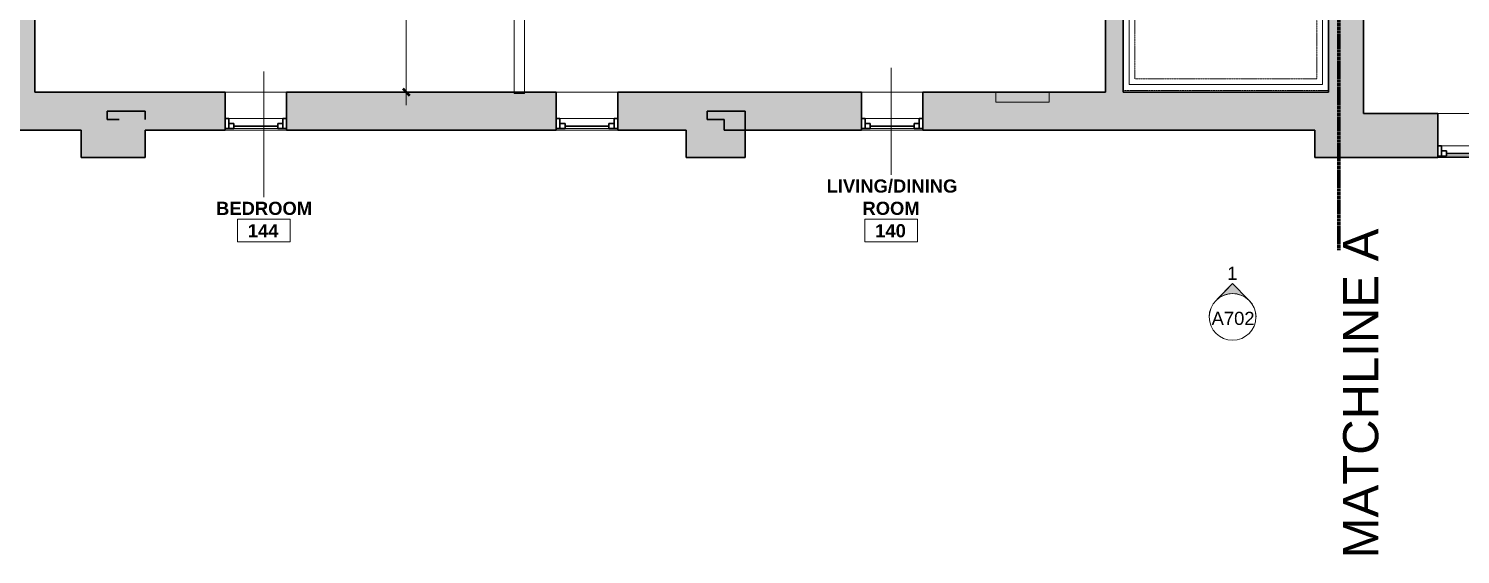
# Model space of a CAD drawing. Header units: inches. Extents: x -545 to 1083, y -2066 to -269.
# Drawn here: x -104.7 to 384.8, y -2065.5 to -1885.9 of the extents above; entities that cross this region are included whole.
import ezdxf

# ---------------------------------------------------------------- set-up
doc = ezdxf.new("R2010")
doc.units = ezdxf.units.IN
doc.header["$MEASUREMENT"] = 0
doc.linetypes.add('Dash', pattern=[0.25, 0.125, -0.125])
doc.linetypes.add('Overhead 1_16_', pattern=[0.101562, 0.0625, -0.039062])
for name, color, linetype, lineweight in [('A-ANNO-DIMS', 211, 'Continuous', 9), ('A-ANNO-DIMS-48', 211, 'Continuous', 9), ('A-ANNO-MATC', 214, 'Dash', 140), ('A-AREA-IDEN', 2, 'Continuous', 9), ('A-FLOR-HRAL', 11, 'Continuous', 9), ('A-GLAZ', 151, 'Continuous', 18), ('A-WALL', 113, 'Continuous', 18), ('A-WALL-PATT', 111, 'Continuous', 18), ('G-ANNO-SYMB', 111, 'Continuous', 9), ('G-ANNO-TEXT', 231, 'Continuous', 9), ('I-WALL', 2, 'Continuous', 18), ('S-STRS-MBND', 31, 'Continuous', 18)]:
    doc.layers.add(name, color=color, linetype=linetype, lineweight=lineweight)
doc.styles.add('Arial', font='arial.ttf', dxfattribs={"height": 4.5})
doc.styles.add('Swis721 Lt BT', font='swissl.ttf', dxfattribs={"height": 4.5})
doc.styles.add('Swis721 Lt BT_1', font='swissl.ttf', dxfattribs={"height": 12})
doc.styles.add('Swis721 Lt BT_B', font='', dxfattribs={"height": 4.5})
doc.styles.get('Swis721 Lt BT_B').set_extended_font_data('Swis721 Lt BT', bold=True)
doc.dimstyles.new('OTJ_-_3_32__Linear__1_2__Tolerance', dxfattribs={"dimscale": 12, "dimtxt": 4.748918, "dimasz": 0.1875, "dimexe": 0.375, "dimexo": 0.25, "dimgap": 0.25, "dimtad": 1, "dimdec": 1, "dimrnd": 0.5, "dimzin": 3, "dimdsep": 46, "dimlunit": 4, "dimtxsty": 'Swis721 Lt BT', "dimblk1": 'OBLIQUE', "dimblk2": 'OBLIQUE', "dimsah": 1, "dimcen": 0.09, "dimdle": 0.375, "dimazin": 0, "dimtfac": 1, "dimtdec": 4, "dimtix": 1, "dimtmove": 0, "dimatfit": 3, "dimfxl": 1, "dimtvp": 1, "dimfrac": 2, "dimtolj": 1, "dimtzin": 0, "dimarcsym": 2})

# ---------------------------------------------------------------- blocks, each defined once
blk = doc.blocks.new('Top Rail Type - Top Rail_Internal_-V4-1ST FLOOR - CONSTRUCTION')
at = {"layer": 'A-FLOR-HRAL', "linetype": 'Overhead 1_16_'}
for p, q in [((271.53, -1793.99), (273.53, -1793.99)), ((271.53, -1881.99), (271.53, -1793.99)), ((273.53, -1881.99), (273.53, -1793.99)), ((335.7, -1854.68), (335.7, -1870.82)), ((337.7, -1853.75), (337.7, -1870.82)), ((335.7, -1870.82), (335.7, -1902.99)), ((337.7, -1870.82), (337.7, -1904.99)), ((271.53, -1904.99), (271.53, -1881.99)), ((273.53, -1902.99), (273.53, -1881.99)), ((335.7, -1902.99), (273.53, -1902.99)), ((337.7, -1904.99), (271.53, -1904.99))]:
    blk.add_line(p, q, dxfattribs=at)
at = {"layer": 'A-FLOR-HRAL'}
for p, q in [((337.7, -1793.82), (335.7, -1793.82)), ((335.7, -1793.82), (335.7, -1854.68)), ((337.7, -1793.82), (337.7, -1853.75)), ((335.7, -1854.68), (337.7, -1853.75))]:
    blk.add_line(p, q, dxfattribs=at)
blk = doc.blocks.new('Window-Double-Hung - 30_ x 56_-5127126-1ST FLOOR - CONSTRUCTION')
at = {"layer": 'A-GLAZ', "color": 8, "lineweight": 30}
for p, q in [((-15, 7.5), (-15, -7.5)), ((-15, 7), (-12, 7)), ((-13.75, 7), (-13.75, 3.5)), ((-13.75, 5.25), (-12, 5.25)), ((-12, 7), (-12, 5.25)), ((-12, 6.125), (12, 6.125)), ((12, 7), (15, 7)), ((12, 7), (12, 5.25)), ((13.75, 5.25), (12, 5.25)), ((13.75, 7), (13.75, 3.5)), ((15, -7.5), (15, 7.5)), ((-15, 3.5), (-13.75, 3.5)), ((13.75, 3.5), (15, 3.5))]:
    blk.add_line(p, q, dxfattribs=at)
at = {"layer": 'A-GLAZ'}
for p, q in [((15, 7.5), (-15, 7.5)), ((-15, -7.5), (15, -7.5))]:
    blk.add_line(p, q, dxfattribs=at)
at = {"layer": 'A-GLAZ', "lineweight": 9}
for p, q in [((-12, 7), (12, 7)), ((-13.75, 3.5), (13.75, 3.5))]:
    blk.add_line(p, q, dxfattribs=at)
blk = doc.blocks.new('Window-Double-Hung - 21_ x 56_-5129093-1ST FLOOR - CONSTRUCTION')
at = {"layer": 'A-GLAZ', "color": 8, "lineweight": 30}
for p, q in [((-10.5, 6.5), (-10.5, -6.5)), ((-10.5, 6), (-7.5, 6)), ((-9.25, 6), (-9.25, 2.5)), ((-7.5, 6), (-7.5, 4.25)), ((-7.5, 5.125), (7.5, 5.125)), ((7.5, 6), (10.5, 6)), ((7.5, 6), (7.5, 4.25)), ((9.25, 6), (9.25, 2.5)), ((10.5, -6.5), (10.5, 6.5)), ((-10.5, 2.5), (-9.25, 2.5)), ((-9.25, 4.25), (-7.5, 4.25)), ((9.25, 4.25), (7.5, 4.25)), ((9.25, 2.5), (10.5, 2.5))]:
    blk.add_line(p, q, dxfattribs=at)
at = {"layer": 'A-GLAZ'}
for p, q in [((10.5, 6.5), (-10.5, 6.5)), ((-10.5, -6.5), (10.5, -6.5))]:
    blk.add_line(p, q, dxfattribs=at)
at = {"layer": 'A-GLAZ', "lineweight": 9}
for p, q in [((-7.5, 6), (7.5, 6)), ((-9.25, 2.5), (9.25, 2.5))]:
    blk.add_line(p, q, dxfattribs=at)
blk = doc.blocks.new('Elevation - Filled Arrow 2-347888-1ST FLOOR - CONSTRUCTION')
at = {"layer": 'G-ANNO-SYMB'}
blk.add_circle((0, 0), 0.166, dxfattribs=at)
blk = doc.blocks.new('Elevation - Filled Arrow-151867-1ST FLOOR - CONSTRUCTION')
at = {"layer": 'G-ANNO-SYMB'}
h = blk.add_hatch(color=256, dxfattribs=at)
edge = h.paths.add_edge_path(flags=0)
edge.add_line((0, 0.239), (0.11, 0.125))
edge.add_arc((0, 0), 0.167, 48.498, 130.5571)
edge.add_line((-0.109, 0.126), (0, 0.239))
for p, q in [((0, 0.239), (-0.109, 0.126)), ((-0.108, 0.127), (0, 0.239)), ((0, 0.239), (-0.108, 0.127)), ((0, 0.239), (0.11, 0.125)), ((0.11, 0.125), (0, 0.239))]:
    blk.add_line(p, q, dxfattribs=at)
blk.add_arc((0, 0), 0.167, 48.498, 130.5571, dxfattribs=at)
blk.add_ellipse((0, 0), major_axis=(-0.167, 0), ratio=0.999376, start_param=3.141593, end_param=6.283185, dxfattribs=at)
blk = doc.blocks.new('Room Tag - Room Name and Number-3379422-1ST FLOOR - CONSTRUCTION')
at = {"layer": 'A-AREA-IDEN'}
for p, q in [((-0.188, -0.164), (-0.188, -0.002)), ((-0.188, -0.002), (0.187, -0.002)), ((0.187, -0.002), (-0.188, -0.002)), ((-0.188, -0.002), (-0.188, -0.164)), ((0.187, -0.002), (0.187, -0.164)), ((0.187, -0.164), (0.187, -0.002)), ((0.187, -0.164), (-0.188, -0.164)), ((-0.188, -0.164), (0.187, -0.164))]:
    blk.add_line(p, q, dxfattribs=at)
blk = doc.blocks.new('DIMBLOCK2-1ST FLOOR - CONSTRUCTION')
at = {"layer": 'A-ANNO-DIMS-48'}
for p, q in [((24.4, -1912.02), (24.4, -1795.09)), ((25.81, -1799.59), (19.9, -1799.59)), ((24.4, -1799.59), (25.81, -1799.59)), ((25.81, -1907.52), (19.9, -1907.52)), ((24.4, -1907.52), (25.81, -1907.52))]:
    blk.add_line(p, q, dxfattribs=at)
at = {"layer": 'A-ANNO-DIMS-48', "lineweight": 50}
for p, q in [((24.4, -1799.59), (23.27, -1798.46)), ((24.4, -1799.59), (25.52, -1800.71)), ((24.4, -1907.52), (23.27, -1906.4)), ((24.4, -1907.52), (25.52, -1908.65))]:
    blk.add_line(p, q, dxfattribs=at)
at = {"layer": 'A-ANNO-DIMS-48', "color": 0, "insert": (15.39, -1860.83), "char_height": 4.5, "width": 17.4579, "attachment_point": 1, "rotation": 90, "line_spacing_factor": 1.005062, "style": 'Swis721 Lt BT'}
blk.add_mtext('9\' - 0"', dxfattribs=at)
blk = doc.blocks.new('_Oblique')
at = {"color": 0, "linetype": 'ByBlock', "lineweight": -2}
blk.add_line((-0.5, -0.5), (0.5, 0.5), dxfattribs=at)

msp = doc.modelspace()

# ---------------------------------------------------------------- hatches: boundary and pattern name
at = {"layer": 'A-WALL-PATT', "lineweight": 9}
h = msp.add_hatch(color=7, dxfattribs=at)
h.paths.add_polyline_path([(-102.68, -1907.52), (-102.68, -1735.59), (-110.68, -1735.59), (-110.68, -1907.52)], flags=0)
h.paths.add_polyline_path([(-102.68, -1701.59), (-102.68, -1697.72), (-110.68, -1697.72), (-110.68, -1701.59), (-103.31, -1701.59)], flags=0)
for points in [[(351.7, -1907.52), (351.7, -1754.09), (339.7, -1754.09), (339.7, -1907.52)], [(269.53, -1907.52), (269.53, -1768.94), (263.53, -1768.94), (263.53, -1907.52), (264.7, -1907.52)], [(-64.92, -1916.91), (-64.92, -1914.02), (-77.92, -1914.02), (-77.92, -1916.91), (-73.81, -1916.91)], [(140.26, -1916.91), (140.26, -1914.02), (127.26, -1914.02), (127.26, -1916.91), (133.05, -1916.91)], [(-64.92, -1929.91), (-64.92, -1916.91), (-73.81, -1916.91), (-73.81, -1929.91)], [(140.26, -1929.91), (140.26, -1916.91), (133.05, -1916.91), (133.05, -1929.91)], [(-73.81, -1929.91), (-73.81, -1920.52), (-86.81, -1920.52), (-86.81, -1929.91)], [(133.05, -1929.91), (133.05, -1920.52), (120.05, -1920.52), (120.05, -1929.91)]]:
    msp.add_hatch(color=7, dxfattribs=at).paths.add_polyline_path(points, flags=0)
h = msp.add_hatch(color=7, dxfattribs=at)
h.paths.add_polyline_path([(335.08, -1920.52), (335.08, -1914.91), (351.7, -1914.91), (351.7, -1907.52), (201.05, -1907.52), (201.05, -1920.52), (264.7, -1920.52)], flags=0)
h.paths.add_polyline_path([(133.05, -1920.52), (180.05, -1920.52), (180.05, -1907.52), (96.69, -1907.52), (96.69, -1920.52), (120.05, -1920.52)], flags=0)
h.paths.add_polyline_path([(39.71, -1920.52), (75.69, -1920.52), (75.69, -1907.52), (-16.56, -1907.52), (-16.56, -1920.52)], flags=0)
h.paths.add_polyline_path([(-64.92, -1920.52), (-37.56, -1920.52), (-37.56, -1907.52), (-235.08, -1907.52), (-235.08, -1920.52), (-73.81, -1920.52), (-73.81, -1916.91), (-64.92, -1916.91)], flags=0)
h.paths.add_polyline_path([(-261.08, -1920.52), (-261.08, -1907.52), (-273.58, -1907.52), (-273.58, -1920.52)], flags=0)
h = msp.add_hatch(color=7, dxfattribs=at)
h.paths.add_polyline_path([(998.98, -1929.91), (998.98, -1914.91), (996.73, -1914.91), (996.73, -1929.91)], flags=0)
h.paths.add_polyline_path([(875.09, -1929.91), (903.72, -1929.91), (903.72, -1914.91), (875.09, -1914.91)], flags=0)
h.paths.add_polyline_path([(929.72, -1929.91), (956.73, -1929.91), (956.73, -1914.91), (929.72, -1914.91)], flags=0)
h.paths.add_polyline_path([(781.14, -1929.91), (781.14, -1914.91), (741.85, -1914.91), (741.85, -1929.91)], flags=0)
h.paths.add_polyline_path([(807.14, -1929.91), (849.09, -1929.91), (849.09, -1914.91), (807.14, -1914.91)], flags=0)
h.paths.add_polyline_path([(714.69, -1929.91), (715.85, -1929.91), (715.85, -1914.91), (631.94, -1914.91), (631.94, -1929.91)], flags=0)
h.paths.add_polyline_path([(601.94, -1929.91), (601.94, -1914.91), (549.69, -1914.91), (549.69, -1929.91)], flags=0)
h.paths.add_polyline_path([(489.7, -1929.91), (519.69, -1929.91), (519.69, -1914.91), (478.37, -1914.91), (478.37, -1929.91)], flags=0)
h.paths.add_polyline_path([(448.37, -1929.91), (448.37, -1914.91), (407.08, -1914.91), (407.08, -1929.91)], flags=0)
h.paths.add_polyline_path([(377.08, -1929.91), (377.08, -1914.91), (335.08, -1914.91), (335.08, -1929.91)], flags=0)

# ---------------------------------------------------------------- linework, layer by layer
at = {"layer": 'A-ANNO-MATC'}
msp.add_line((343.25, -1328.69), (343.25, -1961.69), dxfattribs=at)
at = {"layer": 'A-AREA-IDEN'}
for p, q in [((190.17, -1899.26), (190.18, -1935.76)), ((-24.37, -1900.53), (-24.34, -1943.4))]:
    msp.add_line(p, q, dxfattribs=at)
at = {"layer": 'A-WALL', "color": 8, "lineweight": 30}
for p, q in [((-37.56, -1907.52), (-102.68, -1907.52)), ((75.69, -1907.52), (-16.56, -1907.52)), ((180.05, -1907.52), (96.69, -1907.52)), ((263.53, -1907.52), (201.05, -1907.52)), ((339.7, -1907.52), (269.53, -1907.52)), ((351.7, -1914.91), (351.7, -1907.52)), ((-64.92, -1914.02), (-77.92, -1914.02)), ((-77.92, -1914.02), (-77.92, -1916.91)), ((-64.92, -1916.91), (-64.92, -1914.02)), ((140.26, -1914.02), (127.26, -1914.02)), ((127.26, -1914.02), (127.26, -1916.91)), ((140.26, -1929.91), (140.26, -1914.02)), ((-77.92, -1916.91), (-73.81, -1916.91)), ((127.26, -1916.91), (133.05, -1916.91)), ((133.05, -1916.91), (133.05, -1920.52)), ((377.08, -1914.91), (351.7, -1914.91)), ((-235.08, -1920.52), (-86.81, -1920.52)), ((-86.81, -1920.52), (-86.81, -1929.91)), ((-64.92, -1920.52), (-37.56, -1920.52)), ((-64.92, -1929.91), (-64.92, -1920.52)), ((-16.56, -1920.52), (75.69, -1920.52)), ((96.69, -1920.52), (120.05, -1920.52)), ((120.05, -1920.52), (120.05, -1929.91)), ((133.05, -1920.52), (180.05, -1920.52)), ((201.05, -1920.52), (335.08, -1920.52)), ((335.08, -1920.52), (335.08, -1929.91)), ((-86.81, -1929.91), (-64.92, -1929.91)), ((120.05, -1929.91), (140.26, -1929.91)), ((335.08, -1929.91), (377.08, -1929.91))]:
    msp.add_line(p, q, dxfattribs=at)
at = {"layer": 'A-WALL'}
for p, q in [((61.27, -1908.02), (61.27, -1907.52)), ((64.77, -1908.02), (64.77, -1907.52))]:
    msp.add_line(p, q, dxfattribs=at)
at = {"layer": 'I-WALL', "color": 8, "lineweight": 30}
for p, q in [((339.7, -1741.78), (339.7, -1907.52)), ((351.7, -1907.52), (351.7, -1741.78)), ((269.53, -1907.52), (269.53, -1760.94)), ((-102.68, -1907.52), (-102.68, -1799.59)), ((263.53, -1808.44), (263.53, -1907.52))]:
    msp.add_line(p, q, dxfattribs=at)
at = {"layer": 'I-WALL'}
for p, q in [((64.77, -1907.52), (64.77, -1796.09)), ((61.27, -1799.59), (61.27, -1907.52)), ((226, -1907.52), (226, -1911.02)), ((244.17, -1911.02), (244.17, -1907.52)), ((226, -1911.02), (244.17, -1911.02))]:
    msp.add_line(p, q, dxfattribs=at)
at = {"layer": 'I-WALL', "lineweight": 9}
msp.add_line((64.77, -1908.02), (61.27, -1908.02), dxfattribs=at)
at = {"layer": 'S-STRS-MBND', "linetype": 'Overhead 1_16_', "lineweight": 9}
for p, q in [((337.7, -1904.99), (337.7, -1872.99)), ((339.7, -1906.99), (339.7, -1872.99)), ((269.53, -1879.82), (269.53, -1906.99)), ((271.53, -1879.82), (271.53, -1904.99)), ((269.53, -1906.99), (339.7, -1906.99)), ((271.53, -1904.99), (337.7, -1904.99))]:
    msp.add_line(p, q, dxfattribs=at)

# ---------------------------------------------------------------- block references
at = {"layer": 'A-AREA-IDEN', "xscale": 47.99999999999997, "yscale": 47.99999999999997, "zscale": 47.99999999999997}
for p in [(-24.34, -1950.88), (190.18, -1950.88)]:
    msp.add_blockref('Room Tag - Room Name and Number-3379422-1ST FLOOR - CONSTRUCTION', p, dxfattribs=at)
at = {"layer": 'A-FLOR-HRAL'}
msp.add_blockref('Top Rail Type - Top Rail_Internal_-V4-1ST FLOOR - CONSTRUCTION', (0, 0), dxfattribs=at)
at = {"layer": 'A-GLAZ', "rotation": 180}
for name, p in [('Window-Double-Hung - 21_ x 56_-5129093-1ST FLOOR - CONSTRUCTION', (-27.06, -1914.02)), ('Window-Double-Hung - 21_ x 56_-5129093-1ST FLOOR - CONSTRUCTION', (86.19, -1914.02)), ('Window-Double-Hung - 21_ x 56_-5129093-1ST FLOOR - CONSTRUCTION', (190.55, -1914.02)), ('Window-Double-Hung - 30_ x 56_-5127126-1ST FLOOR - CONSTRUCTION', (392.08, -1922.41))]:
    msp.add_blockref(name, p, dxfattribs=at)
at = {"layer": 'G-ANNO-SYMB', "xscale": 47.99999999999997, "yscale": 47.99999999999997, "zscale": 47.99999999999997}
for name in ['Elevation - Filled Arrow-151867-1ST FLOOR - CONSTRUCTION', 'Elevation - Filled Arrow 2-347888-1ST FLOOR - CONSTRUCTION']:
    msp.add_blockref(name, (306.95, -1984.39), dxfattribs=at)

# ---------------------------------------------------------------- texts
at = {"layer": 'A-AREA-IDEN', "char_height": 4.5, "attachment_point": 1, "style": 'Swis721 Lt BT_B'}
for s, insert, width in [('LIVING/DINING', (168.12, -1937.39), 53.328), ('BEDROOM', (-40.65, -1945.02), 39.39), ('ROOM', (180.37, -1945.01), 23.7855), ('144', (-29.79, -1952.68), 12.726), ('140', (184.73, -1952.68), 12.726)]:
    msp.add_mtext(s, dxfattribs=dict(at, insert=insert, width=width))
at = {"layer": 'G-ANNO-SYMB', "char_height": 4.5, "attachment_point": 1}
for s, insert, width, style in [('1', (305.09, -1967.2), 4.0905, 'Swis721 Lt BT'), ('A702', (299.77, -1982.62), 17.877, 'Arial')]:
    msp.add_mtext(s, dxfattribs=dict(at, insert=insert, width=width, style=style))
at = {"layer": 'G-ANNO-TEXT', "color": 7, "insert": (344.74, -2066.88), "char_height": 12, "width": 127.1085, "attachment_point": 1, "rotation": 90, "style": 'Swis721 Lt BT_1'}
msp.add_mtext('MATCHLINE A', dxfattribs=at)

# ---------------------------------------------------------------- dimensions: what is measured, and where the dimension line sits
at = {"layer": 'A-ANNO-DIMS'}
dim = msp.add_linear_dim(base=(24.4, -1799.59), p1=(22.81, -1907.52), p2=(22.81, -1799.59), angle=90, dimstyle='OTJ_-_3_32__Linear__1_2__Tolerance', override={"dimpost": '<>', "dimfxl": 107.934947}, dxfattribs=at)
dim.commit()
dim.dimension.update_dxf_attribs({"geometry": 'DIMBLOCK2-1ST FLOOR - CONSTRUCTION', "text_midpoint": (19.08, -1853.56)})

doc.saveas('drawing.dxf')
